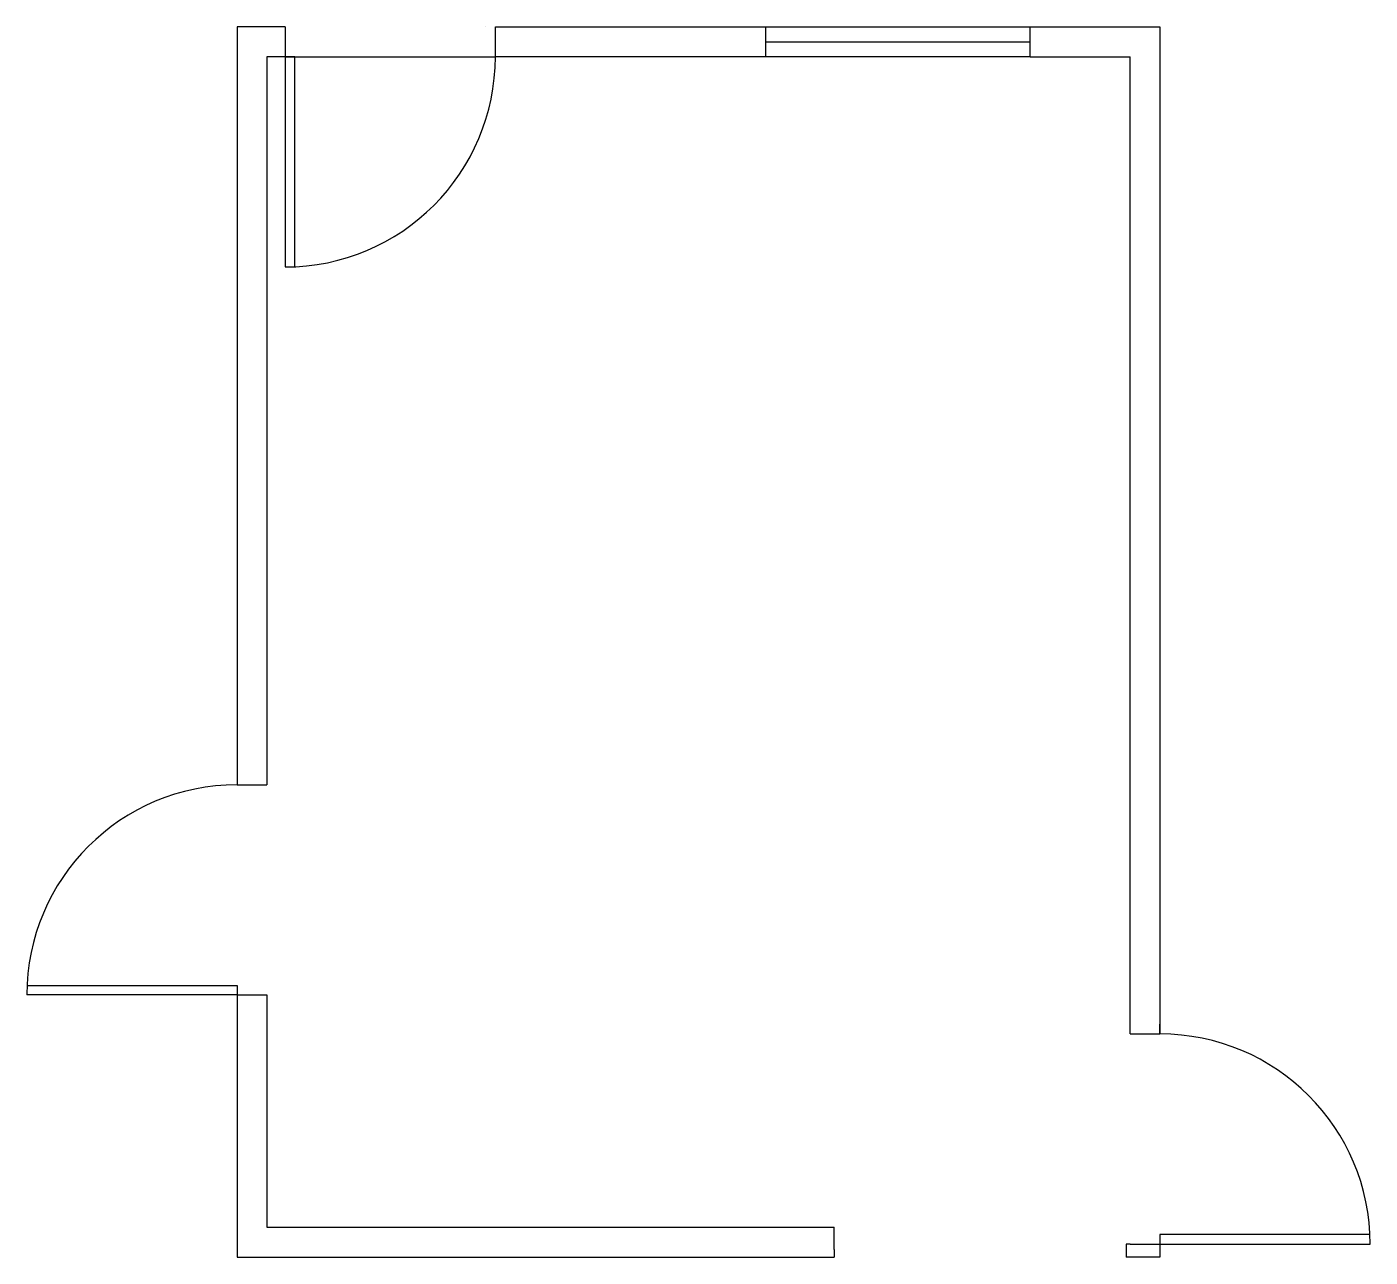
# Model space of a CAD drawing. Header units: centimetres. Extents: x -80 to 437, y -274 to 200.
import ezdxf

# ---------------------------------------------------------------- set-up
doc = ezdxf.new("R2010")
doc.units = ezdxf.units.CM
doc.header["$MEASUREMENT"] = 0

msp = doc.modelspace()

# ---------------------------------------------------------------- linework, layer by layer
for p, q in [((12.25, 200.11), (0.75, 200.11)), ((0.75, 200.11), (0.75, -91.89)), ((19.25, 200.11), (12.25, 200.11)), ((19.25, 200.11), (19.25, 188.61)), ((96.55, 200.11), (96.55, 200.11)), ((100.25, 200.11), (306.25, 200.11)), ((100.25, 188.61), (100.25, 200.11)), ((204.25, 200.11), (204.25, 188.61)), ((306.25, 188.61), (306.25, 200.11)), ((306.25, 200.11), (356.25, 200.11)), ((356.25, 200.11), (356.25, -187.89)), ((204.25, 194.31), (306.25, 194.31)), ((12.25, 188.61), (12.25, -91.89)), ((19.25, 188.61), (12.25, 188.61)), ((19.25, 188.61), (19.25, 188.61)), ((19.25, 188.61), (19.25, 107.61)), ((22.95, 188.61), (19.25, 188.61)), ((19.25, 188.61), (22.95, 188.61)), ((22.95, 107.69), (22.95, 188.61)), ((22.95, 188.61), (100.25, 188.61)), ((306.25, 188.61), (100.25, 188.61)), ((306.25, 188.61), (344.75, 188.61)), ((344.75, -187.89), (344.75, 188.61)), ((0.75, -91.89), (12.25, -91.89)), ((-80.16, -169.19), (0.75, -169.19)), ((0.75, -169.19), (0.75, -172.89)), ((0.75, -169.19), (0.75, -172.89)), ((0.75, -172.89), (-80.25, -172.89)), ((0.75, -172.89), (0.75, -270.89)), ((0.75, -172.89), (12.25, -172.89)), ((12.25, -172.89), (12.25, -259.39)), ((356.25, -187.89), (356.25, -184.19)), ((344.75, -187.89), (356.25, -187.89)), ((12.25, -259.39), (12.25, -262.39)), ((12.25, -262.39), (230.75, -262.39)), ((230.75, -270.89), (230.75, -262.39)), ((344.75, -268.89), (343.25, -268.89)), ((343.25, -268.89), (343.25, -273.89)), ((344.75, -268.89), (356.25, -268.89)), ((437.17, -265.19), (356.25, -265.19)), ((356.25, -265.19), (356.25, -268.89)), ((356.25, -268.89), (437.25, -268.89)), ((356.25, -268.89), (356.25, -273.89)), ((0.75, -270.89), (0.75, -273.89)), ((0.75, -273.89), (228.73, -273.89)), ((228.73, -273.89), (230.75, -273.89)), ((230.75, -270.89), (230.75, -273.89)), ((356.25, -273.89), (343.25, -273.89))]:
    msp.add_line(p, q)
for centre, start, end in [((19.25, 188.61), 270, 0), ((19.25, 188.61), 270, 272.6181), ((0.75, -172.89), 90, 180), ((356.25, -268.89), 0, 90)]:
    msp.add_arc(centre, 81, start, end)

doc.saveas('drawing.dxf')
